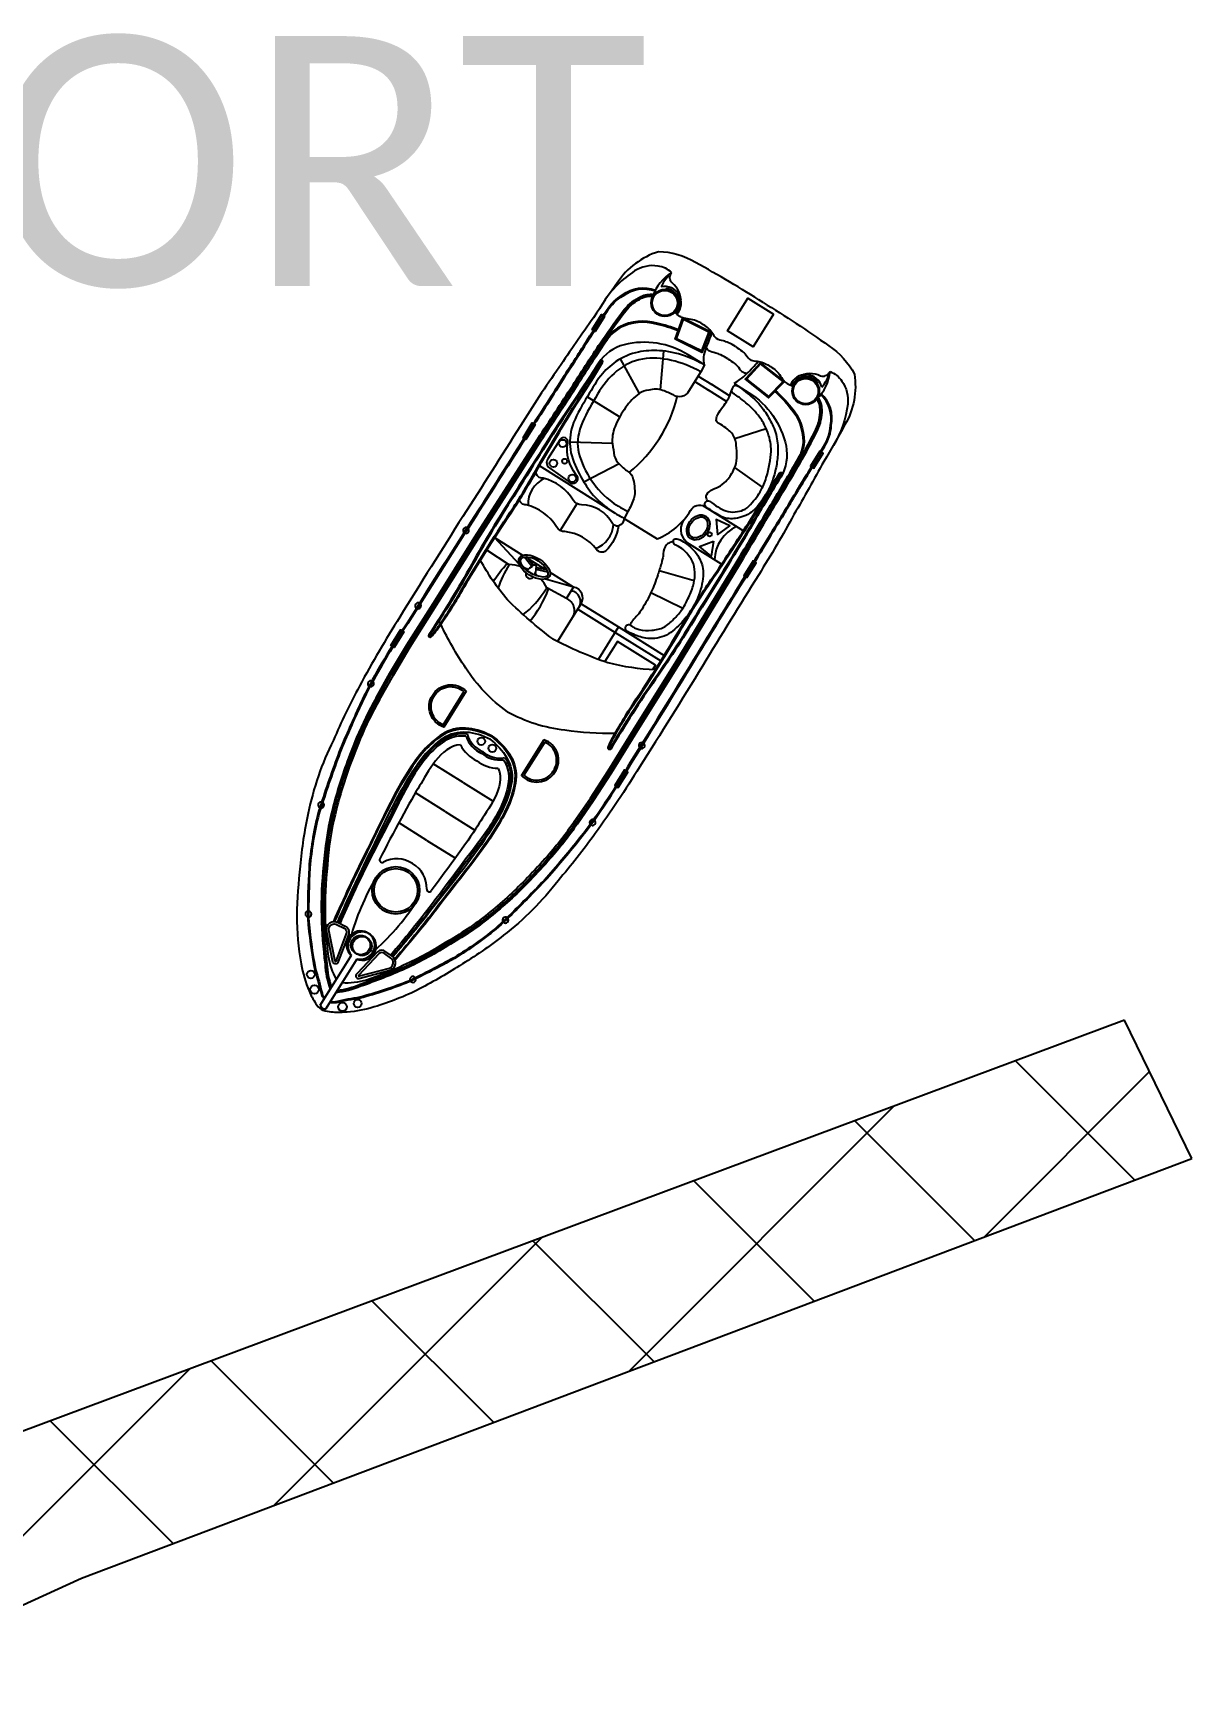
# Model space of a CAD drawing. Header units: metres. Extents: x 283839 to 285909, y 2019455 to 2022422.
# Drawn here: x 285816.5 to 285909.3, y 2020459.3 to 2020592.6 of the extents above; entities that cross this region are included whole.
import ezdxf

# ---------------------------------------------------------------- set-up
doc = ezdxf.new("R2010")
doc.units = ezdxf.units.M
doc.header["$MEASUREMENT"] = 0
doc.layers.add('PORT', color=5, linetype='Continuous')
doc.layers.add('PORT TEXT', color=7, linetype='Continuous')
doc.styles.get("Standard").update_dxf_attribs({"font": 'calibri.ttf'})

msp = doc.modelspace()

# ---------------------------------------------------------------- linework, layer by layer
at = {"color": 32, "true_color": 0xcd6928}
for p, q in [((285867.19, 2020572.09), (285867.2, 2020572.17)), ((285866.74, 2020564.06), (285867.01, 2020567.16)), ((285865.07, 2020563.78), (285863.54, 2020566.55)), ((285869.48, 2020564.72), (285870.57, 2020564.04)), ((285869.75, 2020565.16), (285870.84, 2020564.48)), ((285872.27, 2020563.59), (285870.84, 2020564.48)), ((285879.29, 2020564.54), (285879.35, 2020564.58)), ((285863.47, 2020561.89), (285860.86, 2020563.49)), ((285872.03, 2020563.13), (285870.57, 2020564.04)), ((285875.2, 2020560.94), (285872.7, 2020560.14)), ((285862.89, 2020559.76), (285859.49, 2020559.87)), ((285863.14, 2020554.17), (285857.06, 2020557.97)), ((285863.42, 2020558.15), (285860.61, 2020556.68)), ((285874.91, 2020556.27), (285872.68, 2020557.85)), ((285860.04, 2020554.95), (285858.7, 2020552.81)), ((285855.72, 2020550.82), (285853.47, 2020552.22)), ((285855.44, 2020550.12), (285853.47, 2020552.22)), ((285856.45, 2020549.92), (285855.85, 2020550.68)), ((285856.57, 2020550.01), (285856.03, 2020550.69)), ((285857.48, 2020549.72), (285856.15, 2020550.55)), ((285856.77, 2020549.71), (285857.7, 2020549.51)), ((285856.81, 2020549.86), (285857.62, 2020549.69)), ((285859.78, 2020548.28), (285857.53, 2020548.92)), ((285859.78, 2020548.28), (285857.9, 2020549.45)), ((285869.44, 2020548.78), (285866.63, 2020549.58)), ((285859.21, 2020547.37), (285859.78, 2020548.28)), ((285868.52, 2020546.56), (285865.97, 2020547.82)), ((285863.1, 2020544.65), (285866.76, 2020542.37)), ((285863.37, 2020545.09), (285867.03, 2020542.8)), ((285850.95, 2020532.64), (285848.55, 2020534.13)), ((285850.95, 2020532.64), (285853.34, 2020531.14)), ((285849.5, 2020530.32), (285847.12, 2020531.81)), ((285849.5, 2020530.32), (285851.88, 2020528.83)), ((285848.05, 2020528.01), (285845.77, 2020529.44)), ((285848.05, 2020528.01), (285850.34, 2020526.58))]:
    msp.add_line(p, q, dxfattribs=at)
for points in [[(285874.95, 2020571.05, 0.01736), (285869.54, 2020574.25, 0.12634), (285866.58, 2020575.11, 0.172899), (285863.3, 2020572.65, 0.013884), (285861.38, 2020569.83, 0.008973), (285858.61, 2020565.83, 0.01509), (285855.53, 2020561.19, -0.002245), (285850.93, 2020553.94, 0.003342), (285845.87, 2020545.87, 0.016984), (285842.65, 2020540.36, 0.024546), (285840.56, 2020536.02, 0.067942), (285838.55, 2020530.18, 0.033948), (285837.9, 2020525.96, 0.022001), (285837.63, 2020522, 0.042872), (285837.98, 2020518.13, 0.059514), (285838.62, 2020515.97, 0.046364), (285839.14, 2020514.98, 0.104882), (285839.6, 2020514.48, 0.104882)], [(285867.63, 2020573.45, 0.164393), (285866.54, 2020573.96, 0.188684), (285864.67, 2020573.57, 0.10758), (285862.2, 2020571.1)], [(285874.95, 2020571.05, -0.01736), (285880.2, 2020567.59, -0.12634), (285882.26, 2020565.31, -0.172899), (285881.5, 2020561.28, -0.013884), (285879.8, 2020558.32, -0.008973), (285877.42, 2020554.08, -0.01509), (285874.6, 2020549.27, 0.002245), (285870.1, 2020541.96, -0.003342), (285865.06, 2020533.87, -0.016984), (285861.52, 2020528.57, -0.024546), (285858.54, 2020524.79, -0.067942), (285854.17, 2020520.42, -0.033948), (285850.66, 2020517.99, -0.022001), (285847.22, 2020516.01, -0.042872), (285843.59, 2020514.62, -0.059514), (285841.37, 2020514.26, -0.046364), (285840.25, 2020514.29, -0.104882), (285839.6, 2020514.48, -0.104882)], [(285843.98, 2020539.42), (285845.09, 2020541.39), (285846.43, 2020543.65), (285848.72, 2020547.25), (285851.83, 2020552.23), (285856.91, 2020560.15, 0.002601), (285859.71, 2020564.42, -0.004411), (285862.09, 2020568.06, -0.013009), (285863.84, 2020570.48, -0.113396), (285865.17, 2020571.53, -0.146005), (285866.19, 2020571.69, -1.595219)], [(285844.05, 2020539.38), (285845.16, 2020541.36), (285846.5, 2020543.61), (285848.79, 2020547.21), (285851.89, 2020552.19), (285856.97, 2020560.11, 0.002601), (285859.77, 2020564.38, -0.004411), (285862.15, 2020568.01, -0.013003), (285863.9, 2020570.43, -0.113337), (285865.2, 2020571.46, -0.144821), (285866.16, 2020571.62, -0.138987)], [(285844.12, 2020539.34), (285845.22, 2020541.32), (285846.56, 2020543.57), (285848.85, 2020547.17), (285851.96, 2020552.15), (285857.03, 2020560.07, 0.002601), (285859.84, 2020564.34, -0.00441), (285862.21, 2020567.97, -0.012997), (285863.96, 2020570.39, -0.113276), (285865.23, 2020571.39, -0.142458), (285866.13, 2020571.54, -0.142458)], [(285859.02, 2020565.17, 0.002942), (285861.09, 2020568.37, -0.002013), (285862.42, 2020570.41, -0.130442), (285863.71, 2020571.65, -0.261246), (285866.34, 2020572.04, -0.209197)], [(285859.09, 2020565.13, 0.002941), (285861.16, 2020568.33, -0.002014), (285862.49, 2020570.37, -0.130992), (285863.75, 2020571.58, -0.261832), (285866.32, 2020571.97, -0.261832)], [(285844.25, 2020539.27), (285845.36, 2020541.24), (285846.7, 2020543.49), (285848.98, 2020547.09), (285852.09, 2020552.06), (285857.16, 2020559.98, 0.002601), (285859.97, 2020564.26, -0.00441), (285862.34, 2020567.89, -0.002867), (285862.71, 2020568.42, -0.002867)], [(285868.15, 2020568.77, 0.043334), (285866.42, 2020569.32, 0.18333), (285863.52, 2020569.04, 0.123985), (285862, 2020567.52, -0.015377), (285861.1, 2020566.29)], [(285868.17, 2020568.85, 0.043195), (285866.44, 2020569.4, 0.183415), (285863.48, 2020569.11, 0.094511), (285862.23, 2020567.99)], [(285870.25, 2020566.06), (285868.96, 2020566.86, 0.202722), (285863.82, 2020567.67, 0.178768), (285861.77, 2020566.2, -0.010028), (285859.15, 2020562.21, 0.005356), (285854.92, 2020555.56, 0.016605), (285851.63, 2020550.11, -0.018921), (285848.2, 2020544.46, 0.925873), (285848.39, 2020544.29, 0.041202), (285849.11, 2020545.23, 0.024461), (285851.12, 2020548.44, -0.012888), (285855.03, 2020554.61, 0.019359), (285857.22, 2020558.28, -0.002375), (285859.76, 2020562.52, 0.006386), (285861.45, 2020565.18, 0.013656), (285862.11, 2020566.26, 0.862706), (285861.92, 2020566.41, -0.648089)], [(285861.97, 2020566.35, 0.016488), (285861.83, 2020566.16, -0.010023), (285859.22, 2020562.17, 0.005356), (285854.99, 2020555.52, 0.016607), (285851.7, 2020550.07, -0.018921), (285848.26, 2020544.42, -0.01143), (285848.26, 2020544.41, 0.913283), (285848.34, 2020544.34, 0.041174), (285849.05, 2020545.27, 0.024478), (285851.06, 2020548.48, -0.012889), (285854.97, 2020554.65, 0.019362), (285857.16, 2020558.32, -0.002377), (285859.7, 2020562.56, 0.006391), (285861.38, 2020565.22, 0.013664), (285862.04, 2020566.29, -0.000701), (285862.04, 2020566.29, 0.819976), (285861.97, 2020566.35, 0.819976)], [(285870.25, 2020566.06), (285869.96, 2020565.51), (285868.99, 2020563.94, -0.448043), (285867.79, 2020563.65, 0.025561), (285866.91, 2020564.01, 0.15676), (285865.81, 2020564.04, 0.144288), (285865.04, 2020563.76, 0.079427), (285863.95, 2020562.65, 0.054179), (285863.1, 2020561.13, 0.127294), (285862.89, 2020559.73, -0.025195), (285863.04, 2020558.79, 0.112656), (285863.42, 2020558.14, 0.061652), (285864.13, 2020557.53, -0.222278), (285864.56, 2020556.9, -0.049109), (285864.67, 2020556.17, -0.09997), (285864.61, 2020555.38, -0.045992), (285864.13, 2020554.32), (285863.83, 2020553.78)], [(285859.02, 2020565.17, -0.006425), (285856.18, 2020560.75, -0.002217), (285851.59, 2020553.52, 0.003368), (285846.46, 2020545.4, 0.024633), (285843.34, 2020540.22, 0.015037), (285841.66, 2020536.59, 0.025439), (285840.81, 2020534.52, 0.013843), (285839.32, 2020530.12, 0.040266), (285838.61, 2020525.83, 0.016729), (285838.51, 2020521.77, 0.029739), (285839.07, 2020517.66, -0.01525), (285839.58, 2020515.78, 0.132389), (285839.73, 2020515.46, 0.028442), (285839.82, 2020515.35, 0.028442)], [(285859.09, 2020565.13, -0.006424), (285856.25, 2020560.71, -0.002217), (285851.66, 2020553.48, 0.003368), (285846.52, 2020545.36, 0.024633), (285843.41, 2020540.18, 0.015038), (285841.73, 2020536.56, 0.025461), (285840.89, 2020534.5, 0.013839), (285839.4, 2020530.1, 0.040238), (285838.68, 2020525.83, 0.016715), (285838.58, 2020521.77, 0.029693), (285839.14, 2020517.68, -0.015234), (285839.65, 2020515.79, 0.134036), (285839.79, 2020515.5, 0.024879), (285839.87, 2020515.41, 0.024879)], [(285872.63, 2020564.57), (285873.82, 2020563.83, -0.202722), (285876.79, 2020559.57, -0.178768), (285876.37, 2020557.08, 0.010028), (285873.93, 2020552.98, -0.005356), (285869.81, 2020546.26, -0.016605), (285866.35, 2020540.91, 0.018921), (285862.78, 2020535.35, -0.925873), (285862.54, 2020535.45, -0.041202), (285863.07, 2020536.51, -0.024461), (285865.07, 2020539.72, 0.012888), (285868.9, 2020545.94, -0.019359), (285871.24, 2020549.52, 0.002375), (285873.94, 2020553.66, -0.006386), (285875.59, 2020556.34, -0.013656), (285876.27, 2020557.4, -0.862706), (285876.49, 2020557.3, 0.648089)], [(285880.31, 2020565.52, -0.164393), (285881.25, 2020564.76, -0.188684), (285881.72, 2020562.92, -0.10758), (285880.58, 2020559.61)], [(285859.97, 2020529.44), (285861.26, 2020531.3), (285862.69, 2020533.49), (285864.93, 2020537.13), (285868.04, 2020542.1), (285872.93, 2020550.13, -0.002601), (285875.54, 2020554.53, 0.00441), (285877.76, 2020558.25, 0.012997), (285879.17, 2020560.88, 0.113276), (285879.52, 2020562.47, 0.142458), (285879.26, 2020563.34, 0.142458)], [(285860.03, 2020529.39), (285861.32, 2020531.26), (285862.75, 2020533.45), (285864.99, 2020537.08), (285868.1, 2020542.06), (285873, 2020550.09, -0.002601), (285875.61, 2020554.49, 0.004411), (285877.83, 2020558.22, 0.013003), (285879.24, 2020560.85, 0.113337), (285879.6, 2020562.47, 0.144821), (285879.31, 2020563.4, 0.138987)], [(285860.09, 2020529.35), (285861.38, 2020531.21), (285862.82, 2020533.41), (285865.06, 2020537.04), (285868.17, 2020542.02), (285873.06, 2020550.05, -0.002601), (285875.67, 2020554.45, 0.004411), (285877.9, 2020558.18, 0.013009), (285879.31, 2020560.82, 0.113396), (285879.67, 2020562.47, 0.146005), (285879.37, 2020563.45, 1.595219)], [(285875.88, 2020563.94, -0.043334), (285877.13, 2020562.63, -0.18333), (285878.15, 2020559.9, -0.123985), (285877.45, 2020557.86, 0.015377), (285876.74, 2020556.52)], [(285875.94, 2020563.99, -0.043195), (285877.19, 2020562.68, -0.183415), (285878.23, 2020559.89, -0.094511), (285877.78, 2020558.28)], [(285876.58, 2020554.2, -0.002941), (285878.55, 2020557.46, 0.002014), (285879.8, 2020559.55, 0.130992), (285880.34, 2020561.22, 0.261832), (285879.56, 2020563.69, 0.261832)], [(285876.64, 2020554.16, -0.002942), (285878.62, 2020557.42, 0.002013), (285879.86, 2020559.51, 0.130442), (285880.41, 2020561.21, 0.261246), (285879.61, 2020563.75, 0.209197)], [(285859.84, 2020529.52), (285861.13, 2020531.38), (285862.56, 2020533.57), (285864.8, 2020537.21), (285867.91, 2020542.18), (285872.8, 2020550.21, -0.002601), (285875.41, 2020554.6, 0.00441), (285877.63, 2020558.33, 0.002867), (285877.95, 2020558.9, 0.002867)], [(285863.83, 2020553.78, -0.291269), (285863.36, 2020553.16, -0.299867), (285862.9, 2020553.37, 0.273478), (285860.42, 2020554.86, -0.28657), (285859.76, 2020555.24, 0.198759), (285857.34, 2020556.99, -0.45148), (285856.79, 2020557.5, -1.463971)], [(285876.42, 2020557.33, -0.016488), (285876.31, 2020557.12, 0.010023), (285873.86, 2020553.02, -0.005356), (285869.74, 2020546.3, -0.016607), (285866.29, 2020540.96, 0.018921), (285862.71, 2020535.39, 0.01143), (285862.71, 2020535.38, -0.913283), (285862.61, 2020535.42, -0.041174), (285863.13, 2020536.47, -0.024478), (285865.14, 2020539.68, 0.012889), (285868.97, 2020545.9, -0.019362), (285871.3, 2020549.48, 0.002377), (285874.01, 2020553.62, -0.006391), (285875.65, 2020556.3, -0.013664), (285876.33, 2020557.36, 0.000701), (285876.33, 2020557.36, -0.819976), (285876.42, 2020557.33, -0.819976)], [(285863.37, 2020553.16, -0.164009), (285862.37, 2020551.17, -0.407559), (285861.61, 2020551.29, 0.20466), (285859.09, 2020552.72, -0.28657), (285858.42, 2020553.1, 0.198759), (285856, 2020554.86, -0.45148), (285855.45, 2020555.36, -1.463971)], [(285876.64, 2020554.16, 0.006425), (285873.92, 2020549.67, 0.002217), (285869.43, 2020542.37, -0.003368), (285864.39, 2020534.2, -0.024633), (285861.09, 2020529.13, -0.015037), (285858.57, 2020526.02, -0.025439), (285857.08, 2020524.36, -0.013843), (285853.78, 2020521.09, -0.040266), (285850.24, 2020518.56, -0.016729), (285846.63, 2020516.69, -0.029739), (285842.69, 2020515.39, 0.01525), (285840.77, 2020515.03, -0.132389), (285840.42, 2020515.03, -0.028442), (285840.28, 2020515.06, -0.028442)], [(285876.58, 2020554.2, 0.006424), (285873.85, 2020549.71, 0.002217), (285869.36, 2020542.41, -0.003368), (285864.32, 2020534.24, -0.024633), (285861.03, 2020529.17, -0.015038), (285858.51, 2020526.07, -0.025461), (285857.03, 2020524.41, -0.013839), (285853.73, 2020521.15, -0.040238), (285850.2, 2020518.63, -0.016715), (285846.6, 2020516.76, -0.029693), (285842.67, 2020515.47, 0.015234), (285840.76, 2020515.1, -0.134036), (285840.44, 2020515.1, -0.024879), (285840.32, 2020515.13, -0.024879)], [(285863.83, 2020553.78), (285866.48, 2020552.13, 0.158322), (285869.15, 2020554.41, -0.417676), (285870.27, 2020554.74), (285873.38, 2020552.79)], [(285871.63, 2020550.11), (285868.85, 2020551.84, -0.406088), (285868.74, 2020553.83)], [(285858.13, 2020544.13, -0.033687), (285854.5, 2020547.25, -0.051879), (285852.33, 2020550.42, -1.92312)], [(285858.53, 2020543.95), (285859.7, 2020545.84, 0.462925), (285859.21, 2020547.37), (285857.64, 2020548.23)], [(285859.7, 2020545.84), (285860.21, 2020546.65, 0.545737), (285859.59, 2020547.97, 0.282905)], [(285860.21, 2020546.65), (285860.4, 2020546.95, 0.516839), (285859.78, 2020548.28, 0.282905)], [(285854.49, 2020538.31, -0.096403), (285851.16, 2020541.8, -0.040538), (285849.16, 2020545.31, -1.92312)], [(285858.13, 2020544.13, 0.033687), (285862.52, 2020542.24, 0.051879), (285866.32, 2020541.68, 1.92312)], [(285851.19, 2020539.94), (285849.4, 2020537.08, -0.483063), (285848.48, 2020539.61, -0.50024), (285851.19, 2020539.94, -0.418424)], [(285843.98, 2020539.42, 0.031596), (285842.42, 2020536.24, 0.004928), (285841.57, 2020534.05, 0.02844), (285840.39, 2020530.12, 0.042875), (285839.78, 2020526.05, 0.035347), (285839.6, 2020521.93, 0.024093), (285839.89, 2020518.12, 0.079837), (285840.31, 2020516.12)], [(285844.05, 2020539.38, 0.031592), (285842.5, 2020536.21, 0.004926), (285841.64, 2020534.02, 0.028436), (285840.47, 2020530.11, 0.042895), (285839.85, 2020526.04, 0.035363), (285839.67, 2020521.94, 0.024111), (285839.97, 2020518.13, 0.077658), (285840.36, 2020516.2, 0.077658)], [(285844.11, 2020539.34, 0.031588), (285842.57, 2020536.18, 0.004924), (285841.71, 2020534, 0.028433), (285840.54, 2020530.09, 0.042917), (285839.93, 2020526.03, 0.035379), (285839.75, 2020521.94, 0.02413), (285840.04, 2020518.14, 0.075408), (285840.41, 2020516.28, 0.075408)], [(285844.25, 2020539.26, 0.031581), (285842.71, 2020536.13, 0.00492), (285841.86, 2020533.94, 0.028426), (285840.69, 2020530.05, 0.042959), (285840.08, 2020526.02, 0.035411), (285839.9, 2020521.94, 0.028829), (285840.15, 2020518.75, 0.092336), (285840.79, 2020516.89, 0.080328)], [(285854.49, 2020538.31, 0.096403), (285859.08, 2020536.85, 0.040538), (285863.12, 2020536.59, 1.92312)], [(285857.4, 2020536.06), (285855.61, 2020533.2, 0.483063), (285858.29, 2020533.47, 0.50024), (285857.4, 2020536.06, 0.418424)], [(285860.09, 2020529.35, -0.031596), (285857.92, 2020526.56, -0.004928), (285856.33, 2020524.83, -0.02844), (285853.31, 2020522.05, -0.042875), (285849.92, 2020519.71, -0.035347), (285846.3, 2020517.74, -0.024093), (285842.75, 2020516.34, -0.079837), (285840.76, 2020515.83)], [(285860.03, 2020529.39, -0.031592), (285857.86, 2020526.61, -0.004926), (285856.27, 2020524.88, -0.028436), (285853.26, 2020522.11, -0.042895), (285849.88, 2020519.77, -0.035363), (285846.27, 2020517.81, -0.024111), (285842.72, 2020516.41, -0.077658), (285840.81, 2020515.91, -0.077658)], [(285859.96, 2020529.44, -0.031588), (285857.81, 2020526.66, -0.004924), (285856.22, 2020524.93, -0.028433), (285853.21, 2020522.17, -0.042917), (285849.84, 2020519.84, -0.035379), (285846.24, 2020517.88, -0.02413), (285842.69, 2020516.48, -0.075408), (285840.87, 2020516, -0.075408)], [(285859.84, 2020529.52, -0.031581), (285857.69, 2020526.76, -0.00492), (285856.1, 2020525.04, -0.028426), (285853.12, 2020522.29, -0.042959), (285849.76, 2020519.97, -0.035411), (285846.18, 2020518.02, -0.028829), (285843.2, 2020516.84, -0.092336), (285841.25, 2020516.61, -0.080328)], [(285840.95, 2020521.44), (285841.5, 2020521.15, -0.382221), (285841.79, 2020520.55), (285840.94, 2020518.32, -0.786544), (285840.51, 2020518.27), (285840.01, 2020520.8, -0.616464), (285840.95, 2020521.44, -3.844907)], [(285845.27, 2020518.75), (285844.77, 2020519.11, 0.382221), (285844.09, 2020519.11), (285842.46, 2020517.37, 0.786544), (285842.6, 2020516.96), (285845.1, 2020517.62, 0.616464), (285845.27, 2020518.75, 3.844907)]]:
    msp.add_lwpolyline(points, format="xyb", dxfattribs=at)
for points in [[(285875.79, 2020570.12), (285874.15, 2020567.49), (285872.1, 2020568.77), (285873.74, 2020571.4)], [(285870.71, 2020568.74), (285870.06, 2020567.06), (285867.91, 2020568.11), (285868.52, 2020569.83)], [(285870.62, 2020568.7), (285870.02, 2020567.17), (285868.01, 2020568.15), (285868.57, 2020569.72)], [(285874.73, 2020566.23), (285873.51, 2020564.91), (285875.39, 2020563.43), (285876.67, 2020564.74)], [(285874.74, 2020566.13), (285873.62, 2020564.92), (285875.38, 2020563.54), (285876.55, 2020564.73)], [(285871.3, 2020552.46), (285872.3, 2020553.17), (285871.19, 2020553.68)], [(285870.99, 2020551.96), (285870.79, 2020550.76), (285869.85, 2020551.53)]]:
    msp.add_lwpolyline(points, close=True, dxfattribs=at)
for points in [[(285861.38, 2020568.81), (285861.26, 2020568.89), (285862.01, 2020570.09), (285862.15, 2020570)], [(285862.22, 2020569.96), (285862.26, 2020569.93), (285861.51, 2020568.73), (285861.44, 2020568.77)], [(285855.82, 2020560.18), (285855.74, 2020560.23), (285856.48, 2020561.42), (285856.58, 2020561.36)], [(285856.65, 2020561.32), (285856.71, 2020561.28), (285855.97, 2020560.09), (285855.89, 2020560.14)], [(285879.55, 2020559.13), (285879.5, 2020559.16), (285878.75, 2020557.96), (285878.82, 2020557.91)], [(285878.89, 2020557.87), (285879.01, 2020557.8), (285879.76, 2020559), (285879.61, 2020559.09)], [(285854.64, 2020550.07), (285852.84, 2020551.23)], [(285874.22, 2020550.33), (285874.16, 2020550.37), (285873.42, 2020549.19), (285873.5, 2020549.14)], [(285873.56, 2020549.1), (285873.65, 2020549.04), (285874.39, 2020550.23), (285874.29, 2020550.29)], [(285860.13, 2020546.51), (285863.1, 2020544.65)], [(285860.4, 2020546.95), (285863.37, 2020545.09), (285861.77, 2020542.52)], [(285845.26, 2020543.54), (285845.15, 2020543.61), (285845.92, 2020544.86), (285846.04, 2020544.78)], [(285846.11, 2020544.74), (285846.2, 2020544.69), (285845.42, 2020543.44), (285845.33, 2020543.5)], [(285866.12, 2020541.69), (285866.33, 2020542.02), (285863.29, 2020543.92), (285862.29, 2020542.32)], [(285863.94, 2020533.6), (285863.86, 2020533.65), (285863.08, 2020532.41), (285863.18, 2020532.35)], [(285863.24, 2020532.31), (285863.35, 2020532.24), (285864.13, 2020533.48), (285864.01, 2020533.55)], [(285839.5, 2020514.82), (285842, 2020518.83)], [(285841.98, 2020518.8), (285839.5, 2020514.82)], [(285839.95, 2020514.53), (285842.46, 2020518.54)], [(285842.44, 2020518.51), (285839.95, 2020514.53)]]:
    msp.add_lwpolyline(points, dxfattribs=at)
for points in [[(285859.54, 2020556.61, 0.917705), (285859.96, 2020557.29, -0.209704), (285859.32, 2020559.82, 0.850912), (285858.7, 2020560.09), (285857.72, 2020558.53, 0.435659), (285857.87, 2020557.8)], [(285851, 2020539.92), (285849.34, 2020537.26, -0.460147), (285848.61, 2020539.53, -0.47706)], [(285857.47, 2020535.87), (285855.81, 2020533.22, 0.460147), (285858.16, 2020533.56, 0.47706)], [(285840.86, 2020521.27), (285841.42, 2020520.98, -0.383069), (285841.61, 2020520.61), (285840.75, 2020518.35, -0.853636), (285840.7, 2020518.33), (285840.2, 2020520.83, -0.613527)], [(285845.15, 2020518.59), (285844.65, 2020518.96, 0.383069), (285844.23, 2020518.97), (285842.58, 2020517.21, 0.853636), (285842.58, 2020517.15), (285845.04, 2020517.8, 0.613527)]]:
    msp.add_lwpolyline(points, format="xyb", close=True, dxfattribs=at)
for centre, radius in [((285867.08, 2020571.01), 1.09), ((285867.08, 2020571.01), 1.01), ((285878.36, 2020563.96), 1.09), ((285878.36, 2020563.96), 1.01), ((285858.92, 2020559.77), 0.304), ((285858.17, 2020558.19), 0.304), ((285859.07, 2020558.35), 0.197), ((285859.68, 2020556.99), 0.304), ((285870.68, 2020552.5), 0.163), ((285852.39, 2020535.95), 0.305), ((285853.28, 2020535.39), 0.305), ((285845.56, 2020524.02), 1.9), ((285845.56, 2020524.02), 1.9), ((285845.56, 2020524.02), 1.74), ((285845.56, 2020524.02), 1.74), ((285842.74, 2020519.64), 0.771), ((285842.86, 2020519.56), 0.771), ((285838.76, 2020517.29), 0.313), ((285839.05, 2020516.09), 0.349), ((285841.29, 2020514.69), 0.349), ((285842.5, 2020514.96), 0.313)]:
    msp.add_circle(centre, radius, dxfattribs=at)
for centre, radius, start, end in [((285869.48, 2020570.46), 3.52, 121.6683, 162.0039), ((285870.01, 2020570.86), 3.52, 132.6417, 155.8742), ((285867.08, 2020571.01), 1.32, 317.3254, 102.227), ((285867.08, 2020571.01), 1.17, 317.3254, 84.2753), ((285878.36, 2020563.96), 1.32, 13.7722, 158.6738), ((285878.36, 2020563.96), 1.17, 31.7239, 158.6738), ((285876.81, 2020565.87), 3.52, 313.9953, 354.3309), ((285876.94, 2020566.53), 3.52, 320.125, 343.3575), ((285857.22, 2020566.15), 11.17, 308.8991, 346.3717), ((285858.38, 2020554.93), 2.24, 114.6241, 182.7715), ((285851.17, 2020552.81), 0.237, 64.0949, 230.5974), ((285851.17, 2020552.81), 0.237, 249.2216, 45.4707), ((285860.74, 2020553.45), 2.24, 291.1996, 355.4038), ((285874.17, 2020550.32), 3.12, 115.4682, 177.3556), ((285854.53, 2020546.53), 3.55, 73.4338, 88.1896), ((285854.53, 2020546.53), 3.55, 62.9021, 69.2414), ((285857.06, 2020548.85), 1.24, 116.4042, 144.0443), ((285856.65, 2020549.88), 0.166, 327.9996, 147.9996), ((285855.55, 2020549.8), 1.24, 333.6021, 359.595), ((285856.3, 2020549.31), 0.347, 158.8019, 317.1475), ((285857.06, 2020548.85), 1.24, 151.6149, 151.8842), ((285855.55, 2020549.8), 1.24, 324.115, 324.3844), ((285854.53, 2020546.53), 3.55, 47.9487, 52.1886), ((285854.53, 2020546.53), 3.55, 28.6246, 41.9756), ((285847.34, 2020546.78), 0.237, 62.8704, 232.9695), ((285847.34, 2020546.78), 0.237, 251.6297, 44.2102), ((285843.55, 2020540.55), 0.237, 66.2735, 236.68), ((285843.55, 2020540.55), 0.237, 255.3389, 47.6146), ((285853.35, 2020537.09), 2.15, 195.504, 246.7111), ((285853.31, 2020536.97), 2.89, 207.1237, 243.7261), ((285853.35, 2020537.09), 2.3, 198.9614, 246.7111), ((285853.9, 2020536.75), 2.15, 229.2881, 280.4952), ((285865.24, 2020535.6), 0.237, 71.789, 224.3695), ((285865.24, 2020535.6), 0.237, 243.0297, 53.1288), ((285853.8, 2020536.67), 2.89, 232.2731, 268.8755), ((285853.9, 2020536.75), 2.3, 229.2881, 277.0378), ((285839.58, 2020530.85), 0.237, 78.2881, 246.3838), ((285839.58, 2020530.85), 0.237, 265.0188, 59.653), ((285861.3, 2020529.45), 0.237, 68.3846, 220.6603), ((285861.3, 2020529.45), 0.237, 239.3192, 49.7258), ((285844.46, 2020526.45), 0.202, 152.3373, 298.805), ((285845.63, 2020524.26), 2.28, 56.2593, 118.0604), ((285845.75, 2020524.19), 2.28, 357.9388, 59.74), ((285861.33, 2020514.84), 20.14, 149.6014, 164.6722), ((285848.23, 2020524.1), 0.202, 177.1942, 323.662), ((285838.56, 2020522.12), 0.237, 102.6271, 257.7692), ((285838.56, 2020522.12), 0.237, 276.4069, 83.9894), ((285830.39, 2020534.17), 20.14, 311.327, 326.3978), ((285854.33, 2020521.64), 0.237, 56.3462, 210.9804), ((285854.33, 2020521.64), 0.237, 229.6155, 37.7111), ((285842.74, 2020519.64), 1.13, 255.6661, 228.1156), ((285842.86, 2020519.56), 1.13, 247.8836, 220.3331), ((285846.92, 2020516.89), 0.237, 32.0098, 199.5923), ((285846.92, 2020516.89), 0.237, 218.23, 13.3721), ((285839.92, 2020514.99), 0.456, 201.907, 274.0922), ((285839.92, 2020514.99), 0.456, 201.907, 274.0922)]:
    msp.add_arc(centre, radius, start, end, dxfattribs=at)
for centre, major_axis, ratio in [((285869.76, 2020553.05), (-0.616, -0.894), 0.758117), ((285856.65, 2020549.88), (-1.2, 0.75), 0.533092)]:
    msp.add_ellipse(centre, major_axis=major_axis, ratio=ratio, dxfattribs=at)
for start_param, end_param in [(4.712389, 5.232342), (0.830012, 1.576846)]:
    msp.add_ellipse((285856.13, 2020549.14), major_axis=(-2.2, -3.51), ratio=0.425319, start_param=start_param, end_param=end_param, dxfattribs=at)
for points in [[(285868.39, 2020571.23), (285868.29, 2020571.72), (285867.84, 2020572.45), (285867.53, 2020572.8), (285867.51, 2020573.18), (285867.63, 2020573.45)], [(285872.74, 2020567.52), (285872.18, 2020567.83), (285871.77, 2020567.98), (285871.23, 2020568.16), (285870.93, 2020568.55), (285870.19, 2020569.27), (285869.19, 2020569.7), (285868.61, 2020569.8), (285868.28, 2020569.94), (285867.89, 2020570.27)], [(285870.25, 2020566.06), (285870.22, 2020566.69), (285870.4, 2020567.39), (285870.88, 2020568.63)], [(285870.25, 2020566.06), (285868.66, 2020566.79), (285866.65, 2020567.19), (285864.97, 2020567.08), (285863.17, 2020566.32), (285861.96, 2020565.18), (285860.75, 2020563.29), (285859.69, 2020561.17), (285859.53, 2020559.28), (285860.25, 2020557.31), (285861.23, 2020555.8), (285862.63, 2020554.5), (285863.83, 2020553.78)], [(285872.74, 2020567.52), (285873.27, 2020567.15), (285873.58, 2020566.85), (285873.98, 2020566.44), (285874.47, 2020566.35), (285875.43, 2020565.99), (285876.26, 2020565.29), (285876.6, 2020564.8), (285876.87, 2020564.57), (285877.35, 2020564.36)], [(285872.63, 2020564.57), (285873.1, 2020564.88), (285873.66, 2020565.36), (285874.56, 2020566.33)], [(285870.49, 2020555.19), (285870.4, 2020555.57), (285870.74, 2020556), (285871.37, 2020556.29), (285871.96, 2020556.74), (285872.58, 2020557.63), (285872.83, 2020558.37), (285872.82, 2020559.41), (285872.69, 2020560.18), (285872.1, 2020560.92), (285871.56, 2020561.28), (285871.22, 2020561.56), (285871.26, 2020561.92), (285871.63, 2020562.56), (285872.35, 2020563.78), (285872.68, 2020564.41), (285873.38, 2020564.04), (285874.52, 2020563.06), (285875.21, 2020562.14), (285875.83, 2020560.97), (285876.12, 2020559.63), (285876.08, 2020558.41), (285875.85, 2020557.28), (285875.46, 2020556.2), (285874.84, 2020555.18), (285874.02, 2020554.28), (285873.41, 2020553.95), (285872.74, 2020553.77), (285871.73, 2020553.87), (285871.2, 2020554.16), (285870.56, 2020554.56), (285870.28, 2020554.88), (285870.49, 2020555.19), (285870.82, 2020555.04), (285871.5, 2020554.59), (285872.15, 2020554.32), (285872.89, 2020554.32), (285873.51, 2020554.52), (285874.08, 2020555.04), (285874.88, 2020556.21), (285875.29, 2020557.33), (285875.52, 2020558.41), (285875.59, 2020559.35), (285875.5, 2020560.03), (285875.25, 2020560.84), (285874.77, 2020561.73), (285874.31, 2020562.32), (285873.7, 2020562.92), (285873.15, 2020563.36), (285872.74, 2020563.65), (285872.45, 2020563.89), (285872.47, 2020564.12)], [(285877.99, 2020565.23), (285878.46, 2020565.36), (285879.32, 2020565.28), (285879.77, 2020565.15), (285880.12, 2020565.3), (285880.31, 2020565.52)], [(285864.72, 2020545), (285864.46, 2020545.14), (285864.1, 2020545.27), (285863.93, 2020544.96), (285864.41, 2020544.57), (285865.56, 2020544.19), (285867.03, 2020544.36), (285868.31, 2020545.32), (285869.23, 2020546.47), (285869.95, 2020548.08), (285870.12, 2020549.78), (285869.72, 2020550.81), (285868.7, 2020551.82), (285868.14, 2020552.12), (285867.84, 2020552.12), (285867.79, 2020551.79), (285868.06, 2020551.59), (285868.94, 2020550.88), (285869.37, 2020550.14), (285869.49, 2020549.24), (285869.35, 2020548.37), (285868.94, 2020547.35), (285868.43, 2020546.43), (285867.79, 2020545.71), (285867.01, 2020545.07), (285866.04, 2020544.82), (285865.04, 2020544.88), (285864.72, 2020545)], [(285867.77, 2020551.94), (285867.4, 2020551.8), (285867.1, 2020551.5), (285866.94, 2020550.76), (285866.81, 2020550.17), (285866.52, 2020549.25), (285866, 2020547.89), (285865.66, 2020547.21), (285865.26, 2020546.52), (285864.9, 2020546.03), (285864.52, 2020545.61), (285864.29, 2020545.24)]]:
    msp.add_spline(points, degree=3, dxfattribs=at)
for points, knots in [([(285872.13, 2020566.54), (285871.95, 2020566.65), (285871.64, 2020566.84), (285871.13, 2020567.03), (285870.64, 2020567.09), (285870.47, 2020567.34), (285870.41, 2020567.44)], [0, 0, 0, 0, 0.00840925, 0.01405459, 0.02148076, 0.02583256, 0.02583256, 0.02583256, 0.02583256]), ([(285869.96, 2020565.51), (285868.41, 2020566.33), (285866.83, 2020566.77), (285863.77, 2020566.27), (285862.58, 2020565.17), (285860.82, 2020562.24), (285859.89, 2020560.72), (285860.42, 2020557.79), (285861.42, 2020556.23), (285863.11, 2020554.88), (285863.6, 2020554.61), (285864.13, 2020554.32)], [0, 0, 0, 0, 0.0684102, 0.0684102, 0.1368204, 0.1368204, 0.2052306, 0.2052306, 0.2736407, 0.2736407, 0.2974604, 0.2974604, 0.2974604, 0.2974604]), ([(285872.13, 2020566.54), (285872.31, 2020566.43), (285872.62, 2020566.23), (285873.01, 2020565.85), (285873.27, 2020565.44), (285873.58, 2020565.4), (285873.69, 2020565.39)], [0, 0, 0, 0, 0.00840925, 0.01405459, 0.02148076, 0.02583256, 0.02583256, 0.02583256, 0.02583256]), ([(285869.23, 2020552.29), (285869.52, 2020552.08), (285870.14, 2020552.32), (285870.65, 2020553.32), (285870.47, 2020553.84), (285869.7, 2020553.96), (285869.11, 2020553.5), (285868.95, 2020552.68), (285869.05, 2020552.41), (285869.23, 2020552.29)], [0, 0, 0, 0, 1.743273, 1.743273, 3.486547, 3.486547, 5.22982, 5.22982, 6.283185, 6.283185, 6.283185, 6.283185]), ([(285855.58, 2020550.54), (285855.5, 2020550.41), (285855.55, 2020550.12), (285856.3, 2020549.23), (285857.43, 2020548.94), (285857.91, 2020549.37), (285857.46, 2020550.18), (285856.16, 2020550.77), (285855.69, 2020550.72), (285855.58, 2020550.54)], [0, 0, 0, 0, 1.031451, 1.031451, 2.992455, 2.992455, 4.95346, 4.95346, 6.283185, 6.283185, 6.283185, 6.283185]), ([(285853.27, 2020536.36), (285852.1, 2020536.96), (285850.68, 2020537.29), (285848.32, 2020535.98), (285847.44, 2020534.89), (285845.26, 2020531.61), (285844.28, 2020529.26), (285842.2, 2020525.17), (285841.39, 2020523.38), (285840.56, 2020521.52)], [0, 0, 0, 0, 0.0462196, 0.0462196, 0.0924392, 0.0924392, 0.1947325, 0.1947325, 0.2709084, 0.2709084, 0.2709084, 0.2709084]), ([(285853.24, 2020536.29), (285852.03, 2020536.91), (285850.58, 2020537.2), (285848.21, 2020535.78), (285847.35, 2020534.64), (285845.21, 2020531.32), (285844.2, 2020528.97), (285842.19, 2020524.97), (285841.43, 2020523.28), (285840.65, 2020521.52)], [0, 0, 0, 0, 0.0480884, 0.0480884, 0.0961768, 0.0961768, 0.1985377, 0.1985377, 0.2704106, 0.2704106, 0.2704106, 0.2704106]), ([(285853.13, 2020536.09), (285851.9, 2020536.72), (285850.48, 2020536.94), (285848.16, 2020535.41), (285847.33, 2020534.21), (285845.2, 2020530.8), (285844.15, 2020528.4), (285842.24, 2020524.51), (285841.55, 2020522.99), (285840.88, 2020521.48)], [0, 0, 0, 0, 0.0508337, 0.0508337, 0.1016674, 0.1016674, 0.2060328, 0.2060328, 0.2709084, 0.2709084, 0.2709084, 0.2709084]), ([(285851.28, 2020536.52), (285850.99, 2020536.55), (285849.75, 2020536.55), (285847.25, 2020534.39), (285845.3, 2020530.27), (285842.89, 2020525.81), (285841.51, 2020522.72), (285840.95, 2020521.45)], [0.0234044, 0.0234044, 0.0234044, 0.0234044, 0.0350942, 0.0739111, 0.138251, 0.2165713, 0.2709084, 0.2709084, 0.2709084, 0.2709084]), ([(285851.17, 2020536.35), (285850.63, 2020536.39), (285850.12, 2020536.32), (285848.62, 2020535.5), (285847.76, 2020534.42), (285846.46, 2020532.4), (285845.95, 2020531.32), (285844.31, 2020528.09), (285843.15, 2020525.94), (285841.78, 2020522.95), (285841.43, 2020522.17), (285841.09, 2020521.38)], [0.0248254, 0.0248254, 0.0248254, 0.0248254, 0.0474598, 0.0474598, 0.0949196, 0.0949196, 0.1423794, 0.1423794, 0.237299, 0.237299, 0.2709084, 0.2709084, 0.2709084, 0.2709084]), ([(285853.27, 2020536.36), (285854.33, 2020535.57), (285855.25, 2020534.44), (285855.11, 2020531.74), (285854.5, 2020530.48), (285852.51, 2020527.08), (285850.83, 2020525.16), (285848.07, 2020521.5), (285846.82, 2020519.99), (285845.5, 2020518.43)], [0, 0, 0, 0, 0.0462196, 0.0462196, 0.0924392, 0.0924392, 0.1947325, 0.1947325, 0.2709084, 0.2709084, 0.2709084, 0.2709084]), ([(285850.74, 2020535.65), (285849.14, 2020535.62), (285848.09, 2020533.37), (285846.77, 2020531.29), (285845.25, 2020528.44), (285844.28, 2020526.54)], [0.0313661, 0.0313661, 0.0313661, 0.0313661, 0.1084744, 0.1084744, 0.1920729, 0.1920729, 0.1920729, 0.1920729]), ([(285853.09, 2020536.11), (285854.2, 2020535.28), (285855.01, 2020534.11), (285854.66, 2020531.35), (285853.94, 2020530.07), (285851.81, 2020526.67), (285850.11, 2020524.67), (285847.46, 2020521.25), (285846.4, 2020519.96), (285845.33, 2020518.69)], [0, 0, 0, 0, 0.0508337, 0.0508337, 0.1016674, 0.1016674, 0.2060328, 0.2060328, 0.2709084, 0.2709084, 0.2709084, 0.2709084]), ([(285853.23, 2020536.3), (285854.31, 2020535.48), (285855.2, 2020534.31), (285854.97, 2020531.56), (285854.32, 2020530.29), (285852.28, 2020526.9), (285850.6, 2020524.97), (285847.89, 2020521.41), (285846.71, 2020519.98), (285845.47, 2020518.51)], [0, 0, 0, 0, 0.0480884, 0.0480884, 0.0961768, 0.0961768, 0.1985377, 0.1985377, 0.2704106, 0.2704106, 0.2704106, 0.2704106]), ([(285854.18, 2020534.47), (285854.45, 2020534), (285854.62, 2020533.51), (285854.53, 2020531.8), (285853.95, 2020530.56), (285852.7, 2020528.5), (285851.95, 2020527.57), (285849.77, 2020524.68), (285848.34, 2020522.7), (285846.26, 2020520.16), (285845.71, 2020519.5), (285845.15, 2020518.84)], [0.0248254, 0.0248254, 0.0248254, 0.0248254, 0.0474598, 0.0474598, 0.0949196, 0.0949196, 0.1423794, 0.1423794, 0.237299, 0.237299, 0.2709084, 0.2709084, 0.2709084, 0.2709084]), ([(285854.29, 2020534.64), (285854.45, 2020534.39), (285854.99, 2020533.28), (285854.15, 2020530.08), (285851.3, 2020526.53), (285848.35, 2020522.4), (285846.16, 2020519.81), (285845.27, 2020518.74)], [0.0234044, 0.0234044, 0.0234044, 0.0234044, 0.0350942, 0.0739111, 0.138251, 0.2165713, 0.2709084, 0.2709084, 0.2709084, 0.2709084]), ([(285853.75, 2020533.77), (285854.42, 2020532.32), (285852.85, 2020530.39), (285851.57, 2020528.29), (285849.67, 2020525.68), (285848.39, 2020523.97)], [0.0313661, 0.0313661, 0.0313661, 0.0313661, 0.1084744, 0.1084744, 0.1920729, 0.1920729, 0.1920729, 0.1920729])]:
    msp.add_open_spline(points, degree=3, knots=knots, dxfattribs=at)
for points in [[(285853.37, 2020548.73), (285853.67, 2020549.23), (285854.05, 2020549.72), (285854.51, 2020550.18)], [(285856.31, 2020545.59), (285856.89, 2020546.27), (285857.42, 2020547.13), (285857.77, 2020548.15)]]:
    msp.add_open_spline(points, degree=3, dxfattribs=at)
at = {"layer": 'PORT'}
for p, q in [((285903.88, 2020513.64), (285810.94, 2020478.98)), ((285909.25, 2020502.56), (285903.88, 2020513.64)), ((285820.4, 2020468.98), (285909.25, 2020502.56)), ((285799.05, 2020459.27), (285820.4, 2020468.98))]:
    msp.add_line(p, q, dxfattribs=at)
at = {"layer": 'PORT', "linetype": 'Continuous'}
for p, q in [((285904.7, 2020500.84), (285895.16, 2020510.39)), ((285892.64, 2020496.28), (285905.87, 2020509.52)), ((285864.22, 2020485.54), (285885.44, 2020506.77)), ((285891.87, 2020495.99), (285882.28, 2020505.59)), ((285879.04, 2020491.14), (285869.4, 2020500.78)), ((285835.8, 2020474.8), (285857.25, 2020496.25)), ((285866.22, 2020486.3), (285856.53, 2020495.98)), ((285853.39, 2020481.45), (285843.65, 2020491.18)), ((285805.54, 2020462.22), (285829.06, 2020485.74)), ((285840.56, 2020476.6), (285830.78, 2020486.38)), ((285827.73, 2020471.75), (285817.9, 2020481.58))]:
    msp.add_line(p, q, dxfattribs=at)

# ---------------------------------------------------------------- texts
at = {"layer": 'PORT TEXT'}
msp.add_text('DIGHI PORT', height=20, dxfattribs=at).set_placement((285715.88, 2020572.36))

doc.saveas('drawing.dxf')
